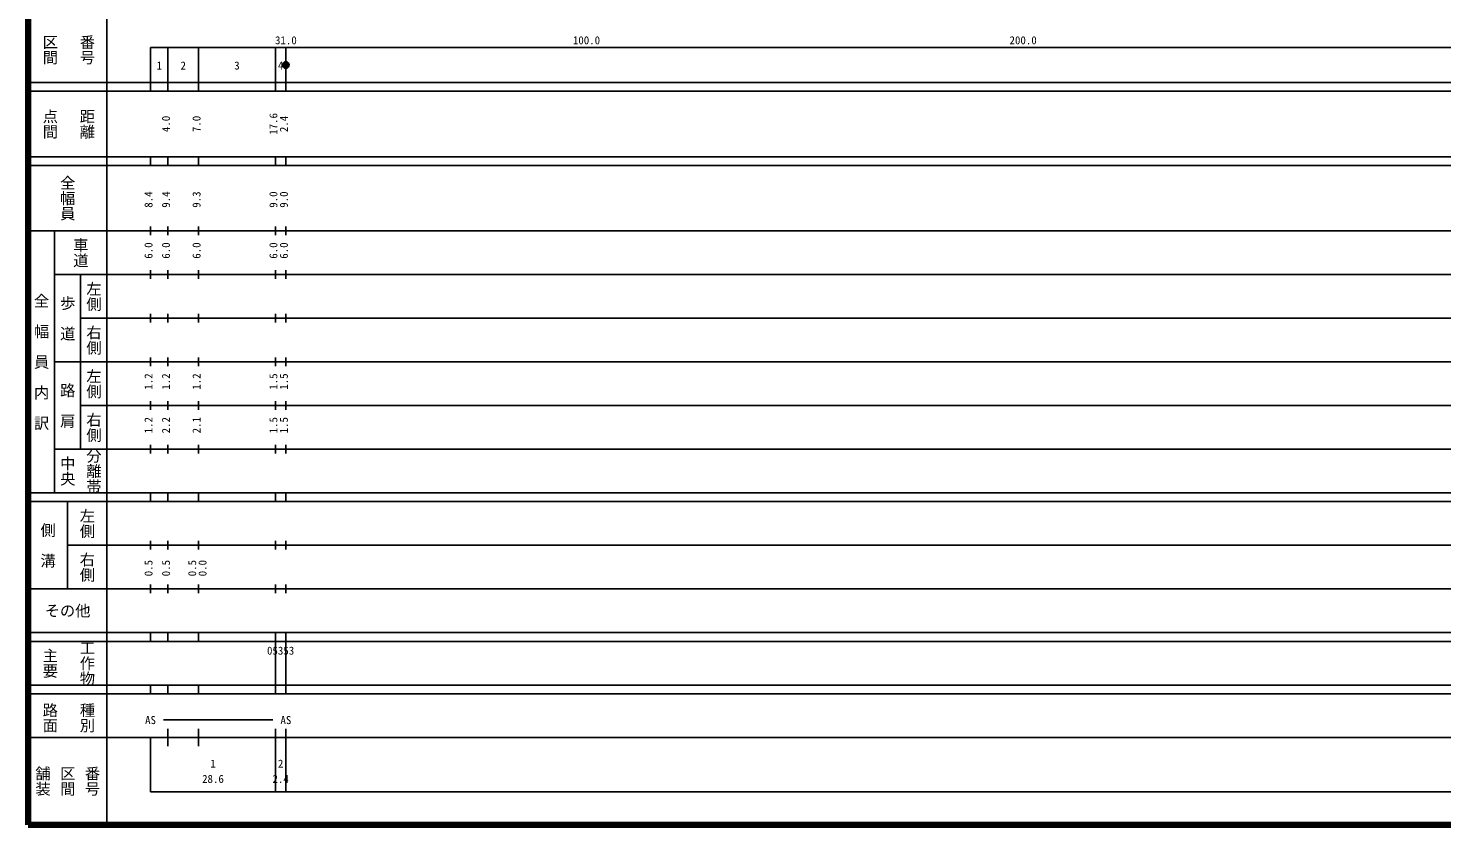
# Model space of a CAD drawing. Units: millimetres on the paper, enlarged 1000 times. Extents: x 40000 to 680000, y 20000 to 380000.
# Drawn here: x 40000 to 363711, y 20000 to 202409 of the extents above; entities that cross this region are included whole.
import ezdxf
from ezdxf.enums import TextEntityAlignment as Align

# ---------------------------------------------------------------- set-up
doc = ezdxf.new("R2010")
doc.units = ezdxf.units.MM
doc.header["$LTSCALE"] = 1000
doc.layers.add('M-TTL', color=2, linetype='Continuous', lineweight=140)
doc.layers.add('M-TTL-BAND', color=7, linetype='Continuous', lineweight=25)
doc.styles.add('@ＭＳ ゴシック', font='')
doc.styles.add('ＭＳ ゴシック', font='')
doc.styles.get('@ＭＳ ゴシック').set_extended_font_data('@MS Gothic')
doc.styles.get('ＭＳ ゴシック').set_extended_font_data('MS Gothic')

msp = doc.modelspace()

# ---------------------------------------------------------------- hatches: boundary and pattern name
at = {"layer": 'M-TTL-BAND'}
msp.add_hatch(color=256, dxfattribs=at).paths.add_polyline_path([(99750, 194000, 1), (98250, 194000, 1)])

# ---------------------------------------------------------------- linework, layer by layer
at = {"layer": 'M-TTL'}
for p, q in [((40000, 380000), (40000, 20000)), ((40000, 20000), (680000, 20000))]:
    msp.add_line(p, q, dxfattribs=at)
at = {"layer": 'M-TTL-BAND'}
for p, q in [((58000, 370000), (58000, 20000)), ((68000, 198000), (579000, 198000)), ((68000, 198000), (68000, 188000)), ((72000, 188000), (72000, 198000)), ((79000, 188000), (79000, 198000)), ((96600, 188000), (96600, 198000)), ((99000, 188000), (99000, 198000)), ((40000, 190000), (579000, 190000)), ((40000, 188000), (579000, 188000)), ((40000, 173000), (579000, 173000)), ((68000, 171000), (68000, 173000)), ((72000, 171000), (72000, 173000)), ((79000, 171000), (79000, 173000)), ((96600, 171000), (96600, 173000)), ((99000, 171000), (99000, 173000)), ((40000, 171000), (579000, 171000)), ((40000, 156000), (579000, 156000)), ((46000, 96000), (46000, 156000)), ((68000, 155000), (68000, 157000)), ((72000, 155000), (72000, 157000)), ((79000, 155000), (79000, 157000)), ((96600, 155000), (96600, 157000)), ((99000, 155000), (99000, 157000)), ((46000, 146000), (579000, 146000)), ((52000, 146000), (52000, 106000)), ((68000, 145000), (68000, 147000)), ((72000, 145000), (72000, 147000)), ((79000, 145000), (79000, 147000)), ((96600, 145000), (96600, 147000)), ((99000, 145000), (99000, 147000)), ((52000, 136000), (579000, 136000)), ((68000, 135000), (68000, 137000)), ((72000, 135000), (72000, 137000)), ((79000, 135000), (79000, 137000)), ((96600, 135000), (96600, 137000)), ((99000, 135000), (99000, 137000)), ((68000, 125000), (68000, 127000)), ((72000, 125000), (72000, 127000)), ((79000, 125000), (79000, 127000)), ((96600, 125000), (96600, 127000)), ((99000, 125000), (99000, 127000)), ((46000, 126000), (579000, 126000)), ((68000, 115000), (68000, 117000)), ((72000, 115000), (72000, 117000)), ((79000, 115000), (79000, 117000)), ((96600, 115000), (96600, 117000)), ((99000, 115000), (99000, 117000)), ((52000, 116000), (579000, 116000)), ((68000, 105000), (68000, 107000)), ((72000, 105000), (72000, 107000)), ((79000, 105000), (79000, 107000)), ((96600, 105000), (96600, 107000)), ((99000, 105000), (99000, 107000)), ((46000, 106000), (579000, 106000)), ((40000, 96000), (579000, 96000)), ((40000, 94000), (579000, 94000)), ((49000, 94000), (49000, 74000)), ((68000, 94000), (68000, 96000)), ((72000, 94000), (72000, 96000)), ((79000, 94000), (79000, 96000)), ((96600, 94000), (96600, 96000)), ((99000, 94000), (99000, 96000)), ((68000, 83000), (68000, 85000)), ((72000, 83000), (72000, 85000)), ((79000, 83000), (79000, 85000)), ((96600, 83000), (96600, 85000)), ((99000, 83000), (99000, 85000)), ((49000, 84000), (579000, 84000)), ((68000, 73000), (68000, 75000)), ((72000, 73000), (72000, 75000)), ((79000, 73000), (79000, 75000)), ((96600, 73000), (96600, 75000)), ((99000, 73000), (99000, 75000)), ((40000, 74000), (579000, 74000)), ((40000, 64000), (579000, 64000)), ((40000, 62000), (579000, 62000)), ((68000, 62000), (68000, 64000)), ((72000, 62000), (72000, 64000)), ((79000, 62000), (79000, 64000)), ((96600, 62000), (96600, 64000)), ((96600, 52000), (96600, 62000)), ((99000, 62000), (99000, 64000)), ((99000, 52000), (99000, 62000)), ((40000, 52000), (579000, 52000)), ((68000, 50000), (68000, 52000)), ((72000, 50000), (72000, 52000)), ((79000, 50000), (79000, 52000)), ((96600, 50000), (96600, 52000)), ((99000, 50000), (99000, 52000)), ((40000, 50000), (579000, 50000)), ((71000, 44000), (96000, 44000)), ((40000, 40000), (579000, 40000)), ((68000, 40000), (68000, 27500)), ((72000, 38000), (72000, 42000)), ((79000, 38000), (79000, 42000)), ((96600, 27500), (96600, 42000)), ((99000, 27500), (99000, 42000)), ((68000, 27500), (579000, 27500))]:
    msp.add_line(p, q, dxfattribs=at)
msp.add_lwpolyline([(99750, 194000, 1), (98250, 194000, 1)], format="xyb", close=True, dxfattribs=at)

# ---------------------------------------------------------------- texts
at = {"layer": 'M-TTL-BAND', "style": '@ＭＳ ゴシック'}
for s, p in [('番号', (53500, 197500)), ('区間', (45000, 197500)), ('点間', (45000, 180500)), ('距離', (53500, 180500)), ('全幅員', (49000, 163500)), ('車道', (52000, 151000)), ('左側', (55000, 141000)), ('全\u3000幅\u3000員\u3000内\u3000訳', (43000, 126000)), ('歩\u3000道', (49000, 136000)), ('右側', (55000, 131000)), ('左側', (55000, 121000)), ('路\u3000肩', (49000, 116000)), ('右側', (55000, 111000)), ('中央', (49000, 101000)), ('分離帯', (55000, 101000)), ('左側', (53500, 89000)), ('側\u3000溝', (44500, 84000)), ('右側', (53500, 79000)), ('工作物', (53500, 57000)), ('主要', (45000, 57000)), ('路面', (45000, 44500)), ('種別', (53500, 44500)), ('舗装', (43333, 30000)), ('区間', (49000, 30000)), ('番号', (54667, 30000))]:
    msp.add_text(s, height=2566, rotation=270, dxfattribs=at).set_placement(p, align=Align.MIDDLE_CENTER)
at = {"layer": 'M-TTL-BAND', "style": 'ＭＳ ゴシック'}
for s, p in [('31.0', (99000, 198195)), ('100.0', (167844, 198195)), ('200.0', (267844, 198195)), ('1', (70000, 192405)), ('2', (75500, 192405)), ('3', (87800, 192405)), ('4', (97800, 192405)), ('AS', (68000, 42500)), ('AS', (99000, 42500)), ('1', (82300, 32523)), ('2', (97800, 32523)), ('28.6', (82300, 29033)), ('2.4', (97800, 29033))]:
    msp.add_text(s, height=1833, dxfattribs=at).set_placement(p, align=Align.BOTTOM_CENTER)
for s, p in [('4.0', (73000, 180500)), ('7.0', (80000, 180500)), ('17.6', (97600, 180500)), ('2.4', (100000, 180500)), ('8.4', (69000, 163174)), ('9.4', (73000, 163174)), ('9.3', (80000, 163174)), ('9.0', (97600, 163174)), ('9.0', (100000, 163174)), ('6.0', (69000, 151500)), ('6.0', (73000, 151500)), ('6.0', (80000, 151500)), ('6.0', (97600, 151500)), ('6.0', (100000, 151500)), ('1.2', (69000, 121500)), ('1.2', (73000, 121500)), ('1.2', (80000, 121500)), ('1.5', (97600, 121500)), ('1.5', (100000, 121500)), ('1.2', (69000, 111500)), ('2.2', (73000, 111500)), ('2.1', (80000, 111500)), ('1.5', (97600, 111500)), ('1.5', (100000, 111500)), ('0.5', (69000, 78764)), ('0.5', (73000, 78764)), ('0.5', (79000, 78764)), ('0.0', (81370, 78764))]:
    msp.add_text(s, height=1833, rotation=90, dxfattribs=at).set_placement(p, align=Align.BOTTOM_CENTER)
msp.add_text('その他', height=2566, dxfattribs=at).set_placement((49000, 69000), align=Align.MIDDLE_CENTER)
msp.add_text('05353', height=1833, dxfattribs=at).set_placement((94675, 58405), align=Align.BOTTOM_LEFT)

doc.saveas('drawing.dxf')
